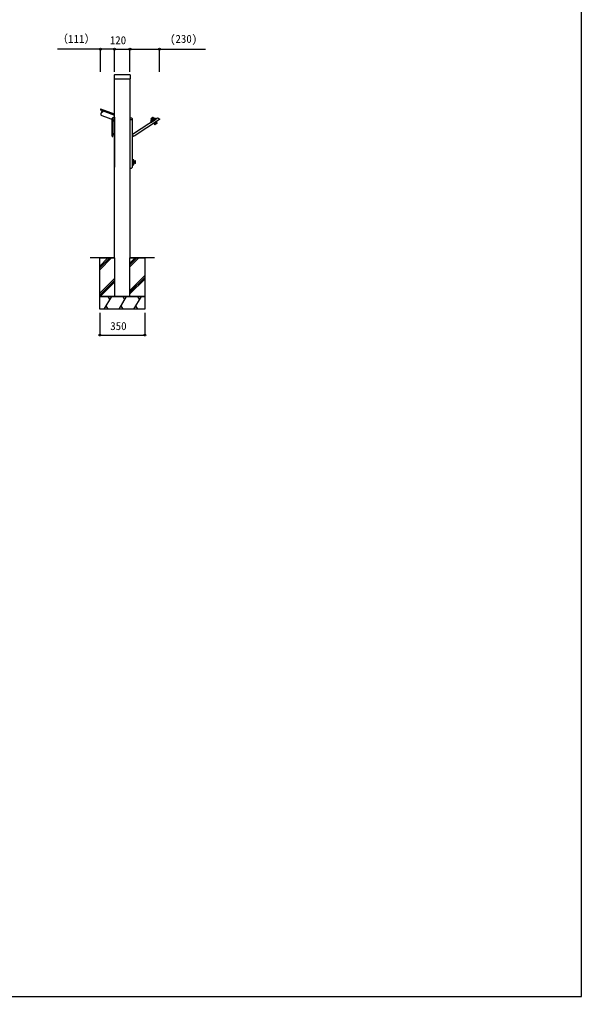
# Model space of a CAD drawing. Units: millimetres, scale not verified. Extents: x -4375 to 4375, y -6498 to 6471.
# Drawn here: x 0 to 4375, y -6498 to 1108 of the extents above; entities that cross this region are included whole.
import ezdxf
from ezdxf.enums import TextEntityAlignment as Align

# ---------------------------------------------------------------- set-up
doc = ezdxf.new("R2010")
doc.units = ezdxf.units.MM
doc.header["$LTSCALE"] = 30
for name, color, linetype in [('0-2_YKK_11', 7, 'Continuous'), ('0-3_YKK_A1', 4, 'Continuous'), ('0-4_YKK_D', 6, 'Continuous'), ('0-5_YKK_ZWAK', 7, 'Continuous')]:
    doc.layers.add(name, color=color, linetype=linetype)
doc.styles.add('ＭＳ ゴシック', font='')
doc.styles.get('ＭＳ ゴシック').set_extended_font_data('MS Gothic')

msp = doc.modelspace()

# ---------------------------------------------------------------- linework, layer by layer
at = {"layer": '0-2_YKK_11'}
msp.add_line((1090.48, 334.53), (1090.48, 329.53), dxfattribs=at)
at = {"layer": '0-3_YKK_A1'}
for p, q in [((737, 674.66), (737, 646.9)), ((737.8, 646.1), (740.7, 646.1)), ((740, -748.4), (740, 646.1)), ((741.61, 646.16), (740.7, 646.1)), ((741.82, 646.16), (743.68, 646.16)), ((744.8, 646.1), (743.89, 646.16)), ((744.8, 646.1), (855.2, 646.1)), ((856.11, 646.16), (855.2, 646.1)), ((856.32, 646.16), (858.18, 646.16)), ((859.3, 646.1), (858.39, 646.16)), ((859.3, 646.1), (862.2, 646.1)), ((860, 646.1), (860, -748.4)), ((863, 646.9), (863, 674.66)), ((629.81, 407.79), (629.47, 406.85)), ((630.06, 407.7), (629.72, 406.76)), ((630.97, 403.65), (642.99, 399.27)), ((740, 364.24), (631.06, 403.89)), ((740, 370.06), (632.93, 409.04)), ((740, 370.35), (633.02, 409.28)), ((638.3, 386.37), (633.61, 373.47)), ((642.99, 399.27), (638.3, 386.37)), ((643.56, 388.92), (642.49, 389.33)), ((642.99, 399.27), (740, 363.96)), ((643.92, 388.16), (643.54, 387.07)), ((643.88, 388.6), (643.56, 388.92)), ((643.88, 388.6), (643.92, 388.16)), ((644.54, 387.93), (644.13, 386.86)), ((644.23, 389.58), (644.55, 389.9)), ((644.86, 388.25), (644.54, 387.93)), ((644.55, 389.9), (644.96, 390.97)), ((644.86, 388.25), (645.3, 388.29)), ((645.17, 389.67), (645.55, 390.76)), ((645.21, 389.22), (645.17, 389.67)), ((645.21, 389.22), (645.53, 388.91)), ((645.3, 388.29), (646.39, 387.91)), ((645.53, 388.91), (646.6, 388.49)), ((639.58, 360.66), (740, 324.11)), ((720.25, 199.7), (720.25, 338.7)), ((723.75, 341.2), (722.75, 341.2)), ((726.25, 199.7), (726.25, 338.7)), ((726.8, 319.8), (729.8, 319.8)), ((730.3, 321), (730.3, 320.3)), ((730.8, 321.5), (740, 321.5)), ((733, 345.19), (731.93, 345.6)), ((733.36, 344.43), (732.98, 343.34)), ((733.32, 344.88), (733, 345.19)), ((733.32, 344.88), (733.36, 344.43)), ((733.98, 344.2), (733.57, 343.13)), ((733.67, 345.85), (733.99, 346.17)), ((734.29, 344.52), (733.98, 344.2)), ((733.99, 346.17), (734.4, 347.24)), ((734.29, 344.52), (734.74, 344.56)), ((734.61, 345.94), (734.99, 347.03)), ((734.65, 345.5), (734.61, 345.94)), ((734.65, 345.5), (734.97, 345.18)), ((734.74, 344.56), (735.83, 344.18)), ((734.97, 345.18), (736.04, 344.77)), ((740, 347.1), (739.54, 345.83)), ((739.54, 345.83), (739.54, 338.5)), ((739.54, 331.7), (739.54, 331.18)), ((740, 340.6), (740, 330.6)), ((740, 330.6), (740, -41.4)), ((740, 321.6), (740, 327.6)), ((860, 341.6), (873, 341.6)), ((860, 330.6), (878, 330.6)), ((873, 341.6), (880, 334.6)), ((878, 330.6), (880, 332.6)), ((880, 332.6), (880, 334.6)), ((880, 217.2), (880, 332.6)), ((1090.05, 328.9), (893.09, 201.08)), ((1021.42, 319.33), (1026.28, 311.84)), ((1021.42, 319.14), (1026.19, 311.78)), ((1021.46, 318.94), (1026.13, 311.74)), ((1021.47, 319.55), (1026.41, 311.93)), ((1021.52, 318.77), (1026.1, 311.72)), ((1021.52, 318.77), (1026.1, 311.72)), ((1021.55, 319.73), (1026.56, 312.02)), ((1026.09, 311.72), (1021.58, 318.68)), ((1021.7, 319.93), (1026.76, 312.15)), ((1052.91, 340.21), (1021.87, 320.06)), ((1021.89, 320.08), (1026.95, 312.28)), ((1022.15, 320.25), (1027.22, 312.45)), ((1022.4, 320.41), (1027.47, 312.61)), ((1022.73, 320.62), (1027.79, 312.82)), ((1022.77, 334.86), (1025.34, 330.9)), ((1022.9, 334.09), (1025.08, 330.73)), ((1023.03, 320.82), (1028.1, 313.02)), ((1023.19, 335.46), (1025.91, 331.27)), ((1038.3, 345.27), (1023.2, 335.47)), ((1023.42, 321.07), (1028.48, 313.27)), ((1023.77, 321.3), (1028.83, 313.5)), ((1023.82, 335.87), (1026.54, 331.68)), ((1024.21, 321.59), (1029.28, 313.78)), ((1024.61, 321.84), (1029.68, 314.04)), ((1024.89, 336.56), (1027.61, 332.37)), ((1025.11, 322.17), (1030.17, 314.37)), ((1025.91, 331.27), (1025.34, 330.9)), ((1025.55, 322.45), (1030.61, 314.65)), ((1041.71, 340.93), (1025.77, 330.58)), ((1025.85, 337.19), (1028.58, 333)), ((1026.49, 310.19), (1025.95, 311.03)), ((1026.07, 309.92), (1060.46, 332.24)), ((1026.07, 309.92), (1026.56, 309.16)), ((1058.81, 332.95), (1026.1, 311.72)), ((1026.1, 322.81), (1031.16, 315.01)), ((1026.14, 308.89), (1060.53, 331.21)), ((1027.61, 332.37), (1026.54, 331.68)), ((1026.58, 323.12), (1031.64, 315.32)), ((1027.17, 323.51), (1032.24, 315.7)), ((1027.29, 338.13), (1030.01, 333.93)), ((1027.69, 323.84), (1032.75, 316.04)), ((1028.32, 324.25), (1033.39, 316.45)), ((1028.48, 338.9), (1031.2, 334.7)), ((1030.01, 333.93), (1028.58, 333)), ((1028.88, 324.61), (1033.94, 316.81)), ((1045.55, 335.55), (1029.11, 324.88)), ((1029.55, 325.05), (1034.61, 317.24)), ((1030.11, 339.96), (1032.84, 335.76)), ((1030.13, 325.42), (1035.19, 317.62)), ((1030.83, 325.88), (1035.89, 318.08)), ((1032.84, 335.76), (1031.2, 334.7)), ((1031.38, 340.78), (1034.1, 336.59)), ((1031.43, 326.27), (1036.49, 318.47)), ((1032.16, 326.74), (1037.22, 318.94)), ((1032.78, 327.15), (1037.85, 319.34)), ((1033.01, 341.84), (1035.73, 337.65)), ((1033.53, 327.63), (1038.59, 319.83)), ((1034.1, 336.59), (1035.73, 337.65)), ((1034.17, 328.05), (1039.23, 320.24)), ((1034.93, 328.54), (1039.99, 320.74)), ((1035.58, 328.96), (1040.64, 321.16)), ((1035.64, 343.54), (1038.36, 339.35)), ((1036.35, 329.46), (1041.41, 321.66)), ((1036.61, 344.17), (1039.33, 339.98)), ((1037, 329.88), (1042.06, 322.08)), ((1037.67, 344.86), (1040.4, 340.67)), ((1037.77, 330.39), (1042.84, 322.58)), ((1038.31, 345.28), (1041.03, 341.08)), ((1038.43, 330.81), (1043.49, 323.01)), ((1041.36, 324.01), (1038.97, 327.7)), ((1039.02, 345.41), (1041.6, 341.45)), ((1039.2, 331.31), (1044.26, 323.51)), ((1039.33, 339.98), (1040.4, 340.67)), ((1039.68, 344.97), (1041.86, 341.62)), ((1039.85, 331.73), (1044.91, 323.93)), ((1040.61, 332.22), (1045.67, 324.42)), ((1041.03, 341.08), (1041.6, 341.45)), ((1041.25, 332.64), (1046.31, 324.84)), ((1041.99, 333.12), (1047.06, 325.32)), ((1042.62, 333.53), (1047.68, 325.73)), ((1043.34, 334), (1048.41, 326.2)), ((1043.95, 334.39), (1049.01, 326.59)), ((1044.65, 334.85), (1049.71, 327.05)), ((1045.23, 335.22), (1050.29, 327.42)), ((1045.9, 335.66), (1050.96, 327.86)), ((1046.45, 336.02), (1051.51, 328.22)), ((1047.08, 336.43), (1052.15, 328.63)), ((1047.6, 336.76), (1052.67, 328.96)), ((1048.2, 337.15), (1053.26, 329.35)), ((1048.68, 337.46), (1053.74, 329.66)), ((1049.22, 337.82), (1054.29, 330.02)), ((1049.67, 338.1), (1054.73, 330.3)), ((1049.8, 324.24), (1054.83, 327.51)), ((1049.8, 324.24), (1054.83, 327.51)), ((1050.16, 338.43), (1055.23, 330.62)), ((1050.56, 338.68), (1055.62, 330.88)), ((1063.14, 304.26), (1050.87, 296.3)), ((1051, 338.97), (1056.07, 331.17)), ((1051.36, 339.2), (1056.42, 331.4)), ((1051.74, 339.45), (1056.81, 331.65)), ((1052.05, 339.65), (1057.11, 331.85)), ((1052.37, 339.86), (1057.43, 332.06)), ((1052.62, 340.02), (1057.69, 332.22)), ((1052.89, 340.19), (1057.95, 332.39)), ((1053.1, 340.3), (1058.15, 332.52)), ((1053.34, 340.36), (1058.35, 332.65)), ((1053.54, 340.36), (1058.49, 332.74)), ((1053.76, 340.32), (1058.62, 332.83)), ((1053.93, 340.24), (1058.71, 332.88)), ((1054.11, 340.12), (1058.77, 332.93)), ((1054.23, 340), (1058.8, 332.95)), ((1058.81, 332.95), (1054.29, 339.91)), ((1060.04, 331.96), (1059.5, 332.8)), ((1060.46, 332.24), (1060.95, 331.48)), ((1066.33, 299.36), (1063.14, 304.26)), ((1067.23, 303.9), (1065.17, 304.95)), ((1067.13, 314.03), (1066.45, 304.29)), ((1067.95, 304.31), (1068.71, 315.05)), ((1090.34, 330.29), (1084.9, 338.67)), ((1045.41, 299.94), (1046.81, 297.86)), ((1045.97, 300.3), (1053.88, 288.38)), ((1046.81, 297.86), (1046.43, 297.62)), ((1046.43, 297.62), (1053.03, 287.83)), ((1050.87, 296.3), (1054.05, 291.39)), ((1054.3, 288.3), (1053.44, 287.74)), ((1066.33, 299.36), (1054.05, 291.39)), ((1068.71, 297.65), (1054.3, 288.3)), ((1068.53, 299.55), (1068.92, 299.8)), ((1069.57, 298.21), (1068.71, 297.65)), ((1069.66, 298.62), (1068.92, 299.8)), ((723.75, 197.2), (722.75, 197.2)), ((726.3, 212.5), (740, 212.5)), ((733.35, 217.17), (733.35, 217.83)), ((735.17, 219.65), (735.83, 219.65)), ((735.83, 215.35), (735.17, 215.35)), ((737.65, 217.83), (737.65, 217.17)), ((879.2, 184.9), (879.2, 216.4)), ((879.2, -40.4), (879.2, 211.97)), ((879.2, -41.4), (879.2, 184.9)), ((892.12, 201.65), (879.96, 193.75)), ((892.12, 201.65), (891.7, 201.37)), ((892.12, 201.65), (892.4, 201.23)), ((879.2, 18.1), (879.2, -22.9)), ((880.1, 17.6), (879.2, 17.6)), ((880.1, 17.6), (880.1, -23.4)), ((880.1, 17.1), (881.1, 17.1)), ((881.6, 16.6), (889.9, 16.6)), ((890, 16.59), (881.6, 16.59)), ((890.01, 16.59), (881.6, 16.59)), ((881.6, -22.4), (881.6, 16.59)), ((890.18, 16.56), (881.6, 16.56)), ((890.37, 16.48), (881.6, 16.48)), ((890.53, 16.38), (881.6, 16.38)), ((890.69, 16.22), (881.6, 16.22)), ((890.79, 16.05), (881.6, 16.05)), ((890.88, 15.81), (881.6, 15.81)), ((890.9, 15.58), (881.6, 15.58)), ((890.9, 15.26), (881.6, 15.26)), ((890.9, 14.96), (881.6, 14.96)), ((890.9, 14.57), (881.6, 14.57)), ((890.9, 14.21), (881.6, 14.21)), ((890.9, 13.75), (881.6, 13.75)), ((890.9, 13.33), (881.6, 13.33)), ((890.9, 12.8), (881.6, 12.8)), ((890.9, 12.33), (881.6, 12.33)), ((890.9, 11.74), (881.6, 11.74)), ((890.9, 11.21), (881.6, 11.21)), ((890.9, 10.56), (881.6, 10.56)), ((890.9, 9.98), (881.6, 9.98)), ((890.9, 9.28), (881.6, 9.28)), ((890.9, 8.66), (881.6, 8.66)), ((890.9, 7.9), (881.6, 7.9)), ((890.9, 7.25), (881.6, 7.25)), ((890.9, 6.45), (881.6, 6.45)), ((890.9, 5.76), (881.6, 5.76)), ((890.9, 4.92), (881.6, 4.92)), ((890.9, 4.2), (881.6, 4.2)), ((890.9, 3.33), (881.6, 3.33)), ((890.9, 2.59), (881.6, 2.59)), ((890.9, 1.7), (881.6, 1.7)), ((890.9, 0.94), (881.6, 0.94)), ((890.9, 0.03), (881.6, 0.03)), ((890.9, -21.4), (890.9, 15.6)), ((891, -12.7), (891, 6.9)), ((897.6, -12.4), (897.6, 6.6)), ((902.1, 7.1), (898.1, 7.1)), ((898.1, 6.11), (898.1, 6.79)), ((902.82, 6.79), (898.1, 6.79)), ((903.1, 6.11), (898.1, 6.11)), ((903.1, 5.36), (898.1, 5.36)), ((898.1, 4.09), (898.1, 5.36)), ((903.1, 4.09), (898.1, 4.09)), ((903.1, 2.93), (898.1, 2.93)), ((898.1, 1.22), (898.1, 2.93)), ((903.1, 1.22), (898.1, 1.22)), ((903.1, -11.9), (903.1, 6.1)), ((740, -24.3), (740, -41.4)), ((860, -48.4), (869.2, -48.4)), ((860, -48.4), (872.2, -48.4)), ((872.2, -48.4), (879.2, -41.4)), ((879.2, -10.1), (879.2, -16.1)), ((879.2, -10.1), (879.2, -16.1)), ((880.1, -23.4), (879.2, -23.4)), ((880.1, -22.9), (881.1, -22.9)), ((890.9, -0.74), (881.6, -0.74)), ((890.9, -1.66), (881.6, -1.66)), ((890.9, -2.44), (881.6, -2.44)), ((890.9, -3.36), (881.6, -3.36)), ((890.9, -4.14), (881.6, -4.14)), ((890.9, -5.06), (881.6, -5.06)), ((890.9, -5.83), (881.6, -5.83)), ((890.9, -6.74), (881.6, -6.74)), ((890.9, -7.5), (881.6, -7.5)), ((890.9, -8.39), (881.6, -8.39)), ((890.9, -9.13), (881.6, -9.13)), ((890.9, -10), (881.6, -10)), ((890.9, -10.72), (881.6, -10.72)), ((890.9, -11.56), (881.6, -11.56)), ((890.9, -12.25), (881.6, -12.25)), ((890.9, -13.05), (881.6, -13.05)), ((890.9, -13.7), (881.6, -13.7)), ((890.9, -14.46), (881.6, -14.46)), ((890.9, -15.08), (881.6, -15.08)), ((890.9, -15.78), (881.6, -15.78)), ((890.9, -16.36), (881.6, -16.36)), ((890.9, -17.01), (881.6, -17.01)), ((890.9, -17.54), (881.6, -17.54)), ((890.9, -18.13), (881.6, -18.13)), ((890.9, -18.6), (881.6, -18.6)), ((890.9, -19.13), (881.6, -19.13)), ((890.9, -19.55), (881.6, -19.55)), ((890.9, -20.01), (881.6, -20.01)), ((890.9, -20.37), (881.6, -20.37)), ((890.9, -20.76), (881.6, -20.76)), ((890.9, -21.06), (881.6, -21.06)), ((890.9, -21.38), (881.6, -21.38)), ((890.88, -21.61), (881.6, -21.61)), ((890.79, -21.85), (881.6, -21.85)), ((890.69, -22.02), (881.6, -22.02)), ((890.53, -22.18), (881.6, -22.18)), ((890.37, -22.28), (881.6, -22.28)), ((890.18, -22.36), (881.6, -22.36)), ((890, -22.39), (881.6, -22.39)), ((881.6, -22.4), (889.9, -22.4)), ((883.6, -2.9), (888, -2.9)), ((898.1, -2.15), (898.1, -0.2)), ((903.1, -0.2), (898.1, -0.2)), ((903.1, -2.15), (898.1, -2.15)), ((898.1, -3.65), (898.1, -5.6)), ((903.1, -3.65), (898.1, -3.65)), ((903.1, -5.6), (898.1, -5.6)), ((898.1, -7.02), (898.1, -8.73)), ((903.1, -7.02), (898.1, -7.02)), ((903.1, -8.73), (898.1, -8.73)), ((903.1, -9.89), (898.1, -9.89)), ((898.1, -9.89), (898.1, -11.16)), ((903.1, -11.16), (898.1, -11.16)), ((898.1, -11.91), (898.1, -12.59)), ((903.1, -11.91), (898.1, -11.91)), ((902.82, -12.59), (898.1, -12.59)), ((902.1, -12.9), (898.1, -12.9)), ((740, -748.4), (550, -748.4)), ((625, -748.4), (740, -748.4)), ((625, -811.42), (688.02, -748.4)), ((625, -825.56), (702.16, -748.4)), ((625, -839.7), (716.3, -748.4)), ((1050, -748.4), (860, -748.4)), ((860, -788.55), (900.15, -748.4)), ((860, -802.69), (914.29, -748.4)), ((860, -816.84), (928.44, -748.4)), ((625, -1023.55), (740, -908.55)), ((860, -1000.68), (975, -885.68)), ((860, -1014.83), (975, -899.83)), ((625, -1037.69), (740, -922.69)), ((628.44, -1048.4), (740, -936.84)), ((860, -1028.97), (975, -913.97)), ((660.03, -1148.4), (717.77, -1048.4)), ((688.03, -1048.4), (702.9, -1074.15)), ((775.5, -1148.4), (833.24, -1048.4)), ((803.5, -1048.4), (818.37, -1074.15)), ((890.97, -1148.4), (948.71, -1048.4)), ((918.97, -1048.4), (933.84, -1074.15)), ((690.17, -1148.17), (675.17, -1122.19)), ((805.64, -1148.17), (790.64, -1122.19)), ((921.11, -1148.17), (906.11, -1122.19)), ((630.17, -1148.17), (630.3, -1148.4)), ((745.64, -1148.17), (745.77, -1148.4)), ((861.11, -1148.17), (861.24, -1148.4))]:
    msp.add_line(p, q, dxfattribs=at)
for points in [[(644.23, 389.58), (643.79, 389.54), (642.7, 389.92)], [(733.67, 345.85), (733.23, 345.81), (732.14, 346.19)], [(1084.9, 338.67), (1075.21, 340.74), (879.2, 213.53)], [(880, 217.2), (879.2, 217.2), (879.2, 331.8)], [(1034.2, 342.61), (1036.92, 338.42), (1038.36, 339.35)], [(1061.14, 310.15), (1068.27, 298.91), (1068.8, 298.06)], [(1061.7, 310.51), (1067.85, 300.64), (1068.53, 299.55)], [(860, -748.4), (975, -748.4), (975, -1048.4), (625, -1048.4), (625, -748.4)], [(740, -748.4), (740, -1048.4), (860, -1048.4), (860, -748.4)]]:
    msp.add_lwpolyline(points, dxfattribs=at)
msp.add_lwpolyline([(625, -1048.4), (975, -1048.4), (975, -1148.4), (625, -1148.4)], close=True, dxfattribs=at)
for centre, radius in [((644.55, 388.91), 3.5), ((644.55, 388.91), 3), ((733.98, 345.19), 3.5), ((733.98, 345.19), 3), ((735.5, 217.5), 3.5)]:
    msp.add_circle(centre, radius, dxfattribs=at)
for centre, radius, start, end in [((738.5, 674.66), 1.5, 91.73613, 180.02696), ((800, -1323.4), 2000.5, 88.23692, 91.76308), ((861.5, 674.66), 1.5, 359.97304, 88.26387), ((631.82, 406), 2.5, 160, 250), ((631.82, 406), 2.23, 160, 250), ((632.16, 406.93), 2.5, 70, 160), ((632.16, 406.93), 2.23, 70, 160), ((644.55, 388.91), 2.1, 151.49109, 168.50891), ((644.55, 388.91), 2.1, 241.49109, 258.50891), ((644.55, 388.91), 2.1, 61.49109, 78.50891), ((644.55, 388.91), 2.1, 331.49109, 348.50891), ((643, 370.05), 10, 160, 250), ((722.75, 338.7), 2.5, 90, 180), ((723.75, 338.7), 2.5, 0, 90), ((726.8, 320.3), 0.5, 180, 270), ((729.8, 320.3), 0.5, 270, 360), ((730.8, 321), 0.5, 90, 180), ((733.98, 345.19), 2.1, 151.49109, 168.50891), ((733.98, 345.19), 2.1, 241.49109, 258.50891), ((733.98, 345.19), 2.1, 61.49109, 78.50891), ((733.98, 345.19), 2.1, 331.49109, 348.50891), ((750, 335.1), 11, 162.01851, 197.98149), ((740.84, 331.18), 1.3, 180, 229.90462), ((741, 340.6), 1, 90, 180), ((1022.41, 319.23), 1, 122.9828, 212.9828), ((1023.74, 334.63), 1, 122.9828, 212.9828), ((1025.5, 331), 0.5, 212.9828, 302.9828), ((1026.37, 311.3), 0.5, 122.9828, 212.9828), ((1023.39, 323.81), 8, 16.94001, 66.25689), ((1029.22, 324.72), 0.2, 122.9828, 182.9828), ((1030.45, 326.35), 0.5, 302.9828, 19.79685), ((1038.84, 344.43), 1, 32.9828, 122.9828), ((1048.87, 340.34), 8, 179.70871, 226.16876), ((1041.44, 341.35), 0.5, 302.9828, 32.9828), ((1043.68, 334.93), 0.5, 226.16876, 302.9828), ((1045.66, 335.39), 0.2, 62.9828, 122.9828), ((1053.18, 308.55), 4.43, 255.59322, 350.37238), ((1053.45, 339.37), 1, 32.9828, 122.9828), ((1059.08, 332.53), 0.5, 32.9828, 122.9828), ((1065.75, 304.09), 0.5, 62.9828, 126.45333), ((1067.45, 304.34), 0.5, 242.9828, 355.9828), ((1089.5, 329.74), 1, 302.9828, 32.9828), ((1053.28, 287.99), 0.3, 213.9828, 302.9828), ((1054.13, 288.55), 0.3, 213.59725, 302.9828), ((1068.55, 297.9), 0.3, 302.9828, 32.36088), ((1069.4, 298.46), 0.3, 302.9828, 31.9828), ((722.75, 199.7), 2.5, 180, 270), ((723.75, 199.7), 2.5, 270, 0), ((733.35, 219.65), 1.82, 270, 0), ((733.35, 215.35), 1.82, 0, 90), ((737.65, 219.65), 1.82, 180, 270), ((737.65, 215.35), 1.82, 90, 180), ((879.2, 217.2), 0.8, 270, 0), ((892.82, 201.5), 0.5, 212.9828, 302.9828), ((881.1, 16.6), 0.5, 0, 90), ((889.9, 15.6), 1, 0, 90), ((890.8, 6.9), 0.2, 0, 60), ((893.21, 12.29), 8, 253.95721, 303.27409), ((891.5, 4.99), 0.5, 180, 256.81404), ((898.1, 6.6), 0.5, 90, 180), ((902.1, 6.1), 1, 0, 90), ((881.1, -22.4), 0.5, 270, 0), ((889.9, -21.4), 1, 270, 0), ((890.8, -12.7), 0.2, 300, 0), ((891.5, -10.79), 0.5, 103.18596, 180), ((893.21, -18.09), 8, 56.72591, 103.18596), ((898.1, -12.4), 0.5, 180, 270), ((902.1, -11.9), 1, 270, 0)]:
    msp.add_arc(centre, radius, start, end, dxfattribs=at)
for centre, major_axis, ratio, start_param, end_param in [((737.8, 646.9), (-0.568, -0.568), 0.99628, 5.4996506, 7.06672), ((741.82, 646.14), (0.3, 0), 0.061163, 1.5707963, 2.3561945), ((743.68, 646.14), (0.3, 0), 0.061163, 0.7853982, 1.5707963), ((856.32, 646.14), (0.3, 0), 0.061163, 1.5707963, 2.3561945), ((858.18, 646.14), (0.3, 0), 0.061163, 0.7853982, 1.5707963), ((862.2, 646.9), (0.568, -0.568), 0.99628, 5.4996506, 7.06672)]:
    msp.add_ellipse(centre, major_axis=major_axis, ratio=ratio, start_param=start_param, end_param=end_param, dxfattribs=at)
at = {"layer": '0-4_YKK_D'}
for p, q in [((629.32, 701.1), (629.32, 878.1)), ((740, 701.1), (740, 878.1)), ((740, 701.1), (740, 878.1)), ((740, 877.1), (860, 877.1)), ((860, 701.1), (860, 879.1)), ((860, 701.1), (860, 878.1)), ((1090.48, 701.1), (1090.48, 879.1)), ((625, -1174.4), (625, -1349.4)), ((975, -1174.4), (975, -1349.4)), ((625, -1348.4), (975, -1348.4))]:
    msp.add_line(p, q, dxfattribs=at)
for points in [[(740, 877.1), (629.32, 877.1), (295.14, 877.1)], [(860, 878.1), (1090.48, 878.1), (1447.37, 878.1)]]:
    msp.add_lwpolyline(points, dxfattribs=at)
for centre in [(629.32, 877.1), (740, 877.1), (740, 877.1), (860, 878.1), (860, 877.1), (1090.48, 878.1), (625, -1348.4), (975, -1348.4)]:
    msp.add_circle(centre, 7.5, dxfattribs=at)
at = {"layer": '0-5_YKK_ZWAK'}
msp.add_lwpolyline([(-4375, -6498.4), (4375, -6498.4), (4375, 6251.6)], dxfattribs=at)

# ---------------------------------------------------------------- texts
at = {"layer": '0-4_YKK_D', "style": 'ＭＳ ゴシック'}
for s, p in [('（111）', (292.93, 907.24)), ('(230)', (1171.4, 907.76)), ('120', (702.93, 897.1)), ('350', (706.31, -1328.4))]:
    msp.add_text(s, height=62.32, dxfattribs=at).set_placement(p, align=Align.BOTTOM_LEFT)

doc.saveas('drawing.dxf')
